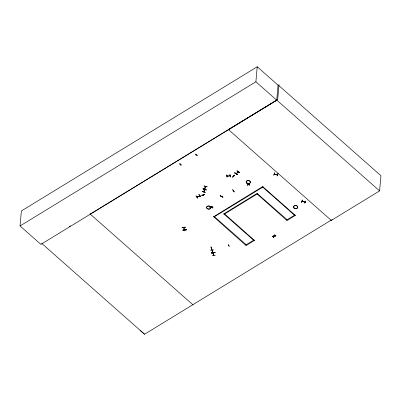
<?xml version="1.0" encoding="UTF-8"?>
<svg xmlns="http://www.w3.org/2000/svg" width="401" height="401" viewBox="0 0 401 401"><rect width="100%" height="100%" fill="white"/><g stroke="black" fill="none" stroke-linecap="round" stroke-linejoin="round"><path stroke-width="0.6" d="M203.513 194.956L203.367 195.267L203.247 194.791M211.192 207.016L211.197 206.766M331.041 220.224L331.281 220.44L379.597 190.901L380.95 175.733L278.104 84.907L276.74 100.2L40.902 244.379L20.05 225.963L21.388 210.951L257.226 66.772L278.078 85.187M182.099 227.728L185.357 227.131L182.064 227.588M182.911 230.044C185.863 230.329 189.182 229.237 182.946 230.299M183.688 227.287L183.738 227.768L183.909 227.482M183.738 227.743L183.803 227.267M184.52 229.462L184.47 229.943L184.41 229.477M184.62 229.653L184.58 229.928L183.803 227.517M186.194 229.843L186.164 229.583L182.916 230.059M197.347 196.826L197.051 197.132L197.016 196.781C196.415 198.034 200.771 194.996 199.543 196.024M197.307 196.996L197.212 196.696M197.297 197.031L197.282 196.751M197.909 198.159L196.064 195.904M198.886 194.64L200.746 196.881M199.598 195.778L199.508 195.673M199.773 195.914L199.843 195.658M200.721 196.786L199.016 194.685M201.773 195.477L204.781 194.385L201.773 195.347M203.127 189.071L206.36 189.939M203.347 194.761L203.372 195.242L203.412 194.796M203.668 191.673L203.658 191.949L203.733 191.513M203.873 191.773L203.778 191.493M203.823 191.939L203.888 191.523M204.425 188.515L204.415 188.796L204.545 188.345M204.55 188.38L204.555 188.821M203.778 191.954L204.615 189.437M204.655 188.375L204.535 188.54M204.55 189.853L204.67 189.402M204.705 189.868L204.781 189.432M205.628 186.31L205.367 186.746L205.377 186.465M205.487 186.485L205.477 186.776L205.482 186.295M205.618 186.3L205.477 186.776M205.302 192.41L202.119 191.422L205.307 192.38M206.054 189.272L202.891 188.239L206.044 189.287M206.304 190.064L203.117 189.157M207.147 186.836L204.014 185.909M211.297 206.926L211.277 207.202L211.046 206.786M211.137 206.731L211.111 207.197M211.553 206.871L211.522 207.147L211.823 206.781M211.683 206.736L211.618 207.202L211.728 206.731M212.861 208.009C211.026 205.628 207.633 206.019 212.966 207.798M210.46 250.209L213.703 249.833M254.515 240.304L246.124 245.612L213.522 216.62M213.954 217.001L263.246 186.866M211.452 247.878L211.437 248.094C212.039 247.968 211.442 248.52 211.738 247.813L211.783 248.144M211.512 247.843L211.497 248.174M211.267 252.66C213.663 253.036 219.257 251.703 211.297 252.906M214.445 216.7L246.199 244.745M211.382 253.026L214.585 252.555M211.793 249.352L211.031 246.901M212.861 252.119L212.821 252.56L212.044 249.903M212.099 250.124L212.114 250.389L212.259 250.099M212.154 249.883L212.079 250.344M212.971 252.269L212.936 252.545L212.761 252.094M212.966 252.715L213.858 255.357L213.893 255.086M213.076 252.7L213.001 253.156M213.167 253.171L213.182 252.916M213.858 255.322L213.683 254.911M213.783 254.931L213.743 255.377L212.946 252.986M214.55 252.44L211.272 252.675M220.119 195.773L222.996 197.162L220.224 195.663M215.437 255.136L212.189 255.617M221.537 196.58L221.262 196.56M221.277 196.44L221.247 196.716M221.382 196.746L221.407 196.305M221.272 196.665L221.477 196.279M221.542 196.605L221.573 196.33M227.036 177.317L226.57 174.731M253.597 240.224L223.698 213.818M227.136 176.004L227.121 175.783M227.161 175.803L227.131 176.139L226.861 175.828C226.906 177.412 230.715 174.846 230.069 175.914L229.748 175.823L230.099 175.583M224.129 214.194L257.637 193.708M224.615 213.898L254.5 240.49M230.415 176.951L229.873 174.48L230.435 177.057M234.57 175.097L232.53 177.117L234.55 175.097M233.608 176.024L233.878 176.42L233.943 176.074M233.673 175.959L233.848 176.174M228.47 244.319L229.267 246.765M228.555 245.537L228.555 245.422M233.813 190.585L233.447 190.585M233.487 190.54C233.603 191.187 233.753 190.5 233.457 190.781M228.781 245.392L228.866 245.708M228.535 245.638L228.856 245.407M233.788 190.776L233.708 190.681M234.369 191.924L232.55 189.643L234.214 191.989M236.189 173.332C235.918 174.245 238.806 171.658 238.049 171.683M236.475 173.257L236.274 173.663M236.981 170.956L239.713 172.505L237.096 170.851M237.392 174.55C232.49 171.242 235.066 173.583 237.517 174.34M238.104 172.019L238.239 171.553M238.264 171.533L238.344 171.823M238.174 171.994L238.354 171.593M20.05 225.963L255.888 81.784L257.226 66.772M247.522 183.077L249.497 185.162L247.678 183.006M247.623 185.051L249.622 183.257L247.748 185.237M248.309 183.773L248.229 184.325L248.104 184.094M248.304 183.989C248.5 183.889 248.49 184.66 248.209 183.889M248.354 183.768L248.089 184.249M248.435 184.199L248.419 183.894M249.352 185.102L247.562 183.041M249.472 183.187L247.628 185.162L249.628 183.272M245.708 245.046L254.089 239.923M257.151 194.009L287.036 220.6L295.427 215.292M223.683 214.004L257.211 193.327M262.755 187.167L294.509 215.212M213.507 216.811L262.815 186.49M279.016 84.746L277.687 99.633L228.47 129.593L331.316 220.42L332.123 219.477M274.64 172.826L273.843 175.107M274.279 173.788L274.289 174.129L274.354 173.778M274.52 174.169L274.635 173.934M277.236 174.445L277.171 174.791L277.156 174.515M278.078 173.638L277.101 175.864M277.462 174.495L277.397 174.846L277.522 174.535M273.562 237.227L273.352 237.477L273.176 236.7L272.194 236.319M272.374 236.329L273.156 236.535L273.026 235.813M273.176 236.7L273.166 236.41M274.409 236.71L273.392 236.58L273.226 235.688M273.552 237.352L273.402 236.455M275.196 236.229L274.981 236.48L274.805 235.703L273.823 235.322M273.407 236.74L274.214 236.831M274.003 235.332L274.785 235.537L274.655 234.816M276.038 235.713L275.021 235.582L274.855 234.69M275.181 236.354L275.031 235.457M275.041 235.743L275.848 235.833M286.62 220.034L295.001 214.911M287.111 219.733L257.191 193.518M301.397 202.365L302.58 200.079M302.133 200.991L302.048 201.337L302.058 200.996M302.274 201.397L302.354 201.061M304.88 201.883L304.8 202.014M304.925 201.868L304.79 202.174M305.166 201.974L305.061 202.284L305.141 201.939M305.768 200.996L304.605 203.267M199.808 195.909L197.066 197.112M204.42 188.741L205.593 186.57M204.54 189.879C205.031 188.555 203.182 192.966 203.768 191.688M205.608 186.575L204.535 188.801M183.648 227.532L184.445 229.913M212.941 207.924L210.174 206.405L212.931 207.934M273.828 175.232L274.495 172.811M277.462 174.736L274.264 174.099L277.402 174.831M277.071 175.979L277.933 173.503M226.811 176.049L230.114 175.798M301.417 202.36L302.439 200.049M228.51 245.668L228.801 245.628M228.821 245.723L228.535 245.753M234.866 172.816L237.477 174.47M238.319 171.869L236.299 173.633M234.535 175.187L232.685 177.202M212.224 250.339L212.926 252.52M234.775 172.911L237.502 174.46M197.768 198.209L195.934 196.059M69.308 226.535L70.37 225.888M90.24 214.099L276.75 100.075L379.597 190.901M140.059 330.299L144.566 334.228L331.071 220.204L331.316 220.42M220.144 195.728L222.921 197.227M237.001 170.916L239.628 172.57M210.886 246.926L211.673 249.367M305.091 202.274L302.028 201.307M201.763 195.437L204.7 194.385M209.803 207.813L212.811 206.866M248.399 184.114L248.179 184.315M182.089 227.678L185.347 227.217M186.159 229.708L182.916 230.184M214.515 252.324L211.267 252.8M211.367 253.106L214.625 252.645M203.969 185.994L207.142 186.916M302.068 201.227L305.176 202.204M255.888 81.784L276.74 100.2M262.795 186.676L295.412 215.477M89.999 213.883L193.087 304.925M41.719 243.402L144.566 334.228M198.901 194.64L200.736 196.791M212.751 206.756L209.743 207.718M180.029 163.653L179.458 163.994L180.941 165.332L181.518 164.991L180.029 163.653M195.984 154.124L195.377 154.485L196.861 155.824L197.472 155.463L195.984 154.124M294.083 208.094A2.085 1.539 5.1 0 0 297.622 207.708A2.085 1.539 5.1 0 0 295.241 205.603A2.085 1.539 5.1 0 0 294.083 208.094M294.093 207.999A2.085 1.539 5.1 0 0 297.632 207.618A2.085 1.539 5.1 0 0 295.246 205.512A2.085 1.539 5.1 0 0 294.093 207.999M246.72 183.097A2.085 1.539 5.1 0 0 250.254 182.711A2.085 1.539 5.1 0 0 247.873 180.615A2.085 1.539 5.1 0 0 246.72 183.097M246.73 182.996A2.085 1.539 5.1 0 0 250.259 182.615A2.085 1.539 5.1 0 0 247.883 180.515A2.085 1.539 5.1 0 0 246.73 182.996M207.157 208.555A2.085 1.539 5.1 0 0 210.695 208.174A2.085 1.539 5.1 0 0 208.314 206.069A2.085 1.539 5.1 0 0 207.157 208.555M207.167 208.455A2.085 1.539 5.1 0 0 210.705 208.074A2.085 1.539 5.1 0 0 208.32 205.969A2.085 1.539 5.1 0 0 207.167 208.455"/></g></svg>
